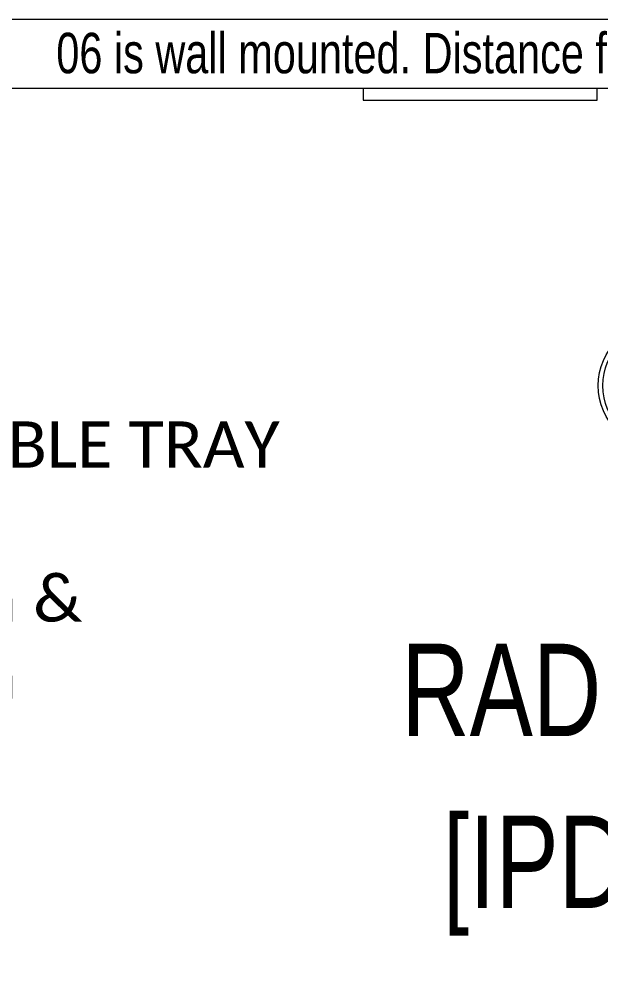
# Model space of a CAD drawing. Header units: millimetres. Extents: x 26027 to 581921, y 7230 to 233891.
# Drawn here: x 474950 to 476208, y 165803 to 167880 of the extents above; entities that cross this region are included whole.
import ezdxf
from ezdxf import colors
from ezdxf.entities.mleader import LeaderData, LeaderLine
from ezdxf.math import Vec2, Vec3

# ---------------------------------------------------------------- set-up
doc = ezdxf.new("R2010")
doc.units = ezdxf.units.MM
doc.header["$LTSCALE"] = 5
for name, color, linetype, lineweight in [('72_EGR_BASE_TEXT', 7, 'Continuous', 5), ('Medical Equipment and Furniture', 163, 'Continuous', 0), ('Walls', 32, 'Continuous', 5)]:
    doc.layers.add(name, color=color, linetype=linetype, lineweight=lineweight)
doc.layers.add('E-POWR', color=7, linetype='Continuous', lineweight=9, true_color=0x4e7e3e)
doc.styles.get("Standard").update_dxf_attribs({"font": 'calibri.ttf'})
doc.styles.add('X3G_ENTITY_257CFD', font='swisscl.ttf', dxfattribs={"height": 200})
doc.styles.add('X3G_ENTITY_2587EA', font='swisscl.ttf', dxfattribs={"height": 200})

# ---------------------------------------------------------------- blocks, each defined once
blk = doc.blocks.new('WM00001-P')
blk.add_circle((0, 0), 0.14)
at = {"color": 8}
blk.add_circle((0, 0), 0.13, dxfattribs=at)

msp = doc.modelspace()

# ---------------------------------------------------------------- linework, layer by layer
at = {"layer": 'Medical Equipment and Furniture', "elevation": 2.4}
msp.add_lwpolyline([(476199.9, 167705.3), (476199.9, 167730.3), (475693.9, 167730.3), (475693.9, 167705.3), (476199.9, 167705.3)], dxfattribs=at)
at = {"layer": 'Walls'}
for p, q in [((474515.8, 167880.3, 2.4), (478249.6, 167880.3, 2.4)), ((477915.8, 167730.3, 2.4), (474665.8, 167730.3, 2.4))]:
    msp.add_line(p, q, dxfattribs=at)

# ---------------------------------------------------------------- block references
at = {"layer": 'Medical Equipment and Furniture', "extrusion": (8.17011e-07, 7.77426e-06, 1), "xscale": 1000.000000000005, "yscale": 1000.000000000005, "zscale": 1000.000000000005, "rotation": 102.0014107641666}
msp.add_blockref('WM00001-P', (476342.5, 167087, 4.1), dxfattribs=at)

# ---------------------------------------------------------------- texts
at = {"layer": '72_EGR_BASE_TEXT', "char_height": 200, "attachment_point": 2, "style": 'X3G_ENTITY_2587EA'}
for s, insert in [('RADIOLOGIST', (476476.9, 166528.2, 2.4)), ('[IPDG63]', (476287.7, 166156.4, 2.4))]:
    msp.add_mtext(s, dxfattribs=dict(at, insert=insert))
at = {"layer": 'Medical Equipment and Furniture', "color": 1, "insert": (476320.8, 167850.7, 2.4), "char_height": 87.473, "width": 3260.537, "attachment_point": 2, "style": 'X3G_ENTITY_257CFD'}
msp.add_mtext('06 is wall mounted. Distance from FFL to be provided by supplier', dxfattribs=at)

# ---------------------------------------------------------------- leaders
at = {"layer": 'E-POWR'}
ml = msp.add_multileader_mtext('Standard', dxfattribs=at)
ml.set_content('POWER CABLE TRAY\\P2 LAYERS\\P600x50mm &\\P400x50mm', color=256)
ml.set_leader_properties()
ml.build(insert=Vec2(0, 0))
ml.multileader.update_dxf_attribs({"text_right_attachment_type": 6, "dogleg_length": 200, "arrow_head_size": 100})
ctx = ml.context
ctx.base_point, ctx.char_height, ctx.arrow_head_size, ctx.landing_gap_size, ctx.plane_origin = Vec3(474133, 166958.7), 100, 100, 100, Vec3(477925.1, 166844.2)
ctx.right_attachment = 6
notes = []
notes.append((ctx, [(0, (1, 1, 0), (473933, 166958.7), (1, 0), 200, [(0, [(472460.9, 165802.9)], 0, [])])]))
ctx.mtext.insert, ctx.mtext.width, ctx.mtext.flow_direction = Vec3(474233, 167009.5), 3370.454, 5
for ctx, leaders in notes:
    for number, flags, end, landing, length, lines in leaders:
        leader = LeaderData()
        leader.index, (leader.has_last_leader_line, leader.has_dogleg_vector, leader.attachment_direction) = number, flags
        leader.last_leader_point, leader.dogleg_vector, leader.dogleg_length = Vec3(end), Vec3(landing), length
        for number, points, colour, breaks in lines:
            line = LeaderLine()
            line.index, line.vertices, line.color, line.breaks = number, Vec3.list(points), colors.encode_raw_color(colour), breaks
            leader.lines.append(line)
        ctx.leaders.append(leader)

doc.saveas('drawing.dxf')
